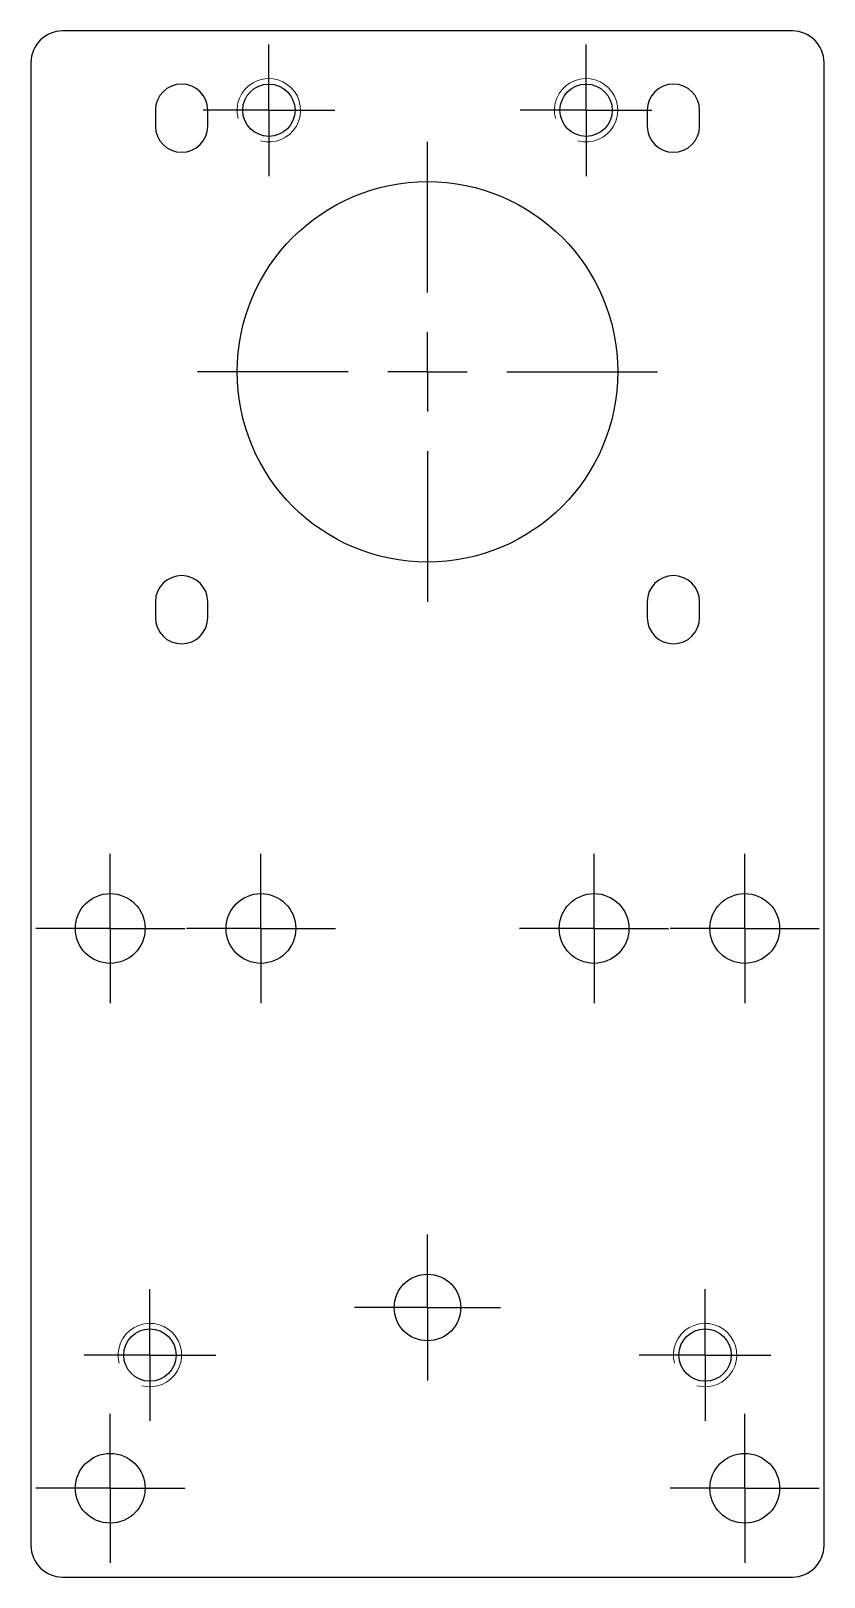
# Model space of a CAD drawing. Header units: millimetres. Extents: x 126.7 to 176.7, y 60.9 to 158.4.
import ezdxf

# ---------------------------------------------------------------- set-up
doc = ezdxf.new("R2010")
doc.units = ezdxf.units.MM
doc.layers.add('图框', color=7, linetype='Continuous')

# ---------------------------------------------------------------- blocks, each defined once
blk = doc.blocks.new('SW_CENTERMARKSYMBOL_0')
at = {"layer": '图框', "color": 0}
for p, q in [((0, 5), (0, 14.5)), ((0, 0), (0, 2.5)), ((-5, 0), (-14.5, 0)), ((0, 0), (-2.5, 0)), ((0, 0), (0, -2.5)), ((0, 0), (2.5, 0)), ((5, 0), (14.5, 0)), ((0, -5), (0, -14.5))]:
    blk.add_line(p, q, dxfattribs=at)
blk = doc.blocks.new('SW_CENTERMARKSYMBOL_1')
at = {"layer": '图框', "color": 0}
for p, q in [((0, 2.5), (0, 4.6)), ((0, 0), (0, 2.5)), ((-2.5, 0), (-4.6, 0)), ((0, 0), (-2.5, 0)), ((0, 0), (0, -2.5)), ((0, 0), (2.5, 0)), ((2.5, 0), (4.6, 0)), ((0, -2.5), (0, -4.6))]:
    blk.add_line(p, q, dxfattribs=at)
blk = doc.blocks.new('SW_CENTERMARKSYMBOL_2')
at = {"layer": '图框', "color": 0}
for p, q in [((0, 2.5), (0, 4.7)), ((0, 0), (0, 2.5)), ((-2.5, 0), (-4.7, 0)), ((0, 0), (-2.5, 0)), ((0, 0), (0, -2.5)), ((0, 0), (2.5, 0)), ((2.5, 0), (4.7, 0)), ((0, -2.5), (0, -4.7))]:
    blk.add_line(p, q, dxfattribs=at)
blk = doc.blocks.new('SW_CENTERMARKSYMBOL_3')
at = {"layer": '图框', "color": 0}
for p, q in [((0, 2.5), (0, 4.7)), ((0, 0), (0, 2.5)), ((-2.5, 0), (-4.7, 0)), ((0, 0), (-2.5, 0)), ((0, 0), (0, -2.5)), ((0, 0), (2.5, 0)), ((2.5, 0), (4.7, 0)), ((0, -2.5), (0, -4.7))]:
    blk.add_line(p, q, dxfattribs=at)
blk = doc.blocks.new('SW_CENTERMARKSYMBOL_4')
at = {"layer": '图框', "color": 0}
for p, q in [((0, 2.5), (0, 4.7)), ((0, 0), (0, 2.5)), ((-2.5, 0), (-4.7, 0)), ((0, 0), (-2.5, 0)), ((0, 0), (0, -2.5)), ((0, 0), (2.5, 0)), ((2.5, 0), (4.7, 0)), ((0, -2.5), (0, -4.7))]:
    blk.add_line(p, q, dxfattribs=at)
blk = doc.blocks.new('SW_CENTERMARKSYMBOL_5')
at = {"layer": '图框', "color": 0}
for p, q in [((0, 2.5), (0, 4.7)), ((0, 0), (0, 2.5)), ((-2.5, 0), (-4.7, 0)), ((0, 0), (-2.5, 0)), ((0, 0), (0, -2.5)), ((0, 0), (2.5, 0)), ((2.5, 0), (4.7, 0)), ((0, -2.5), (0, -4.7))]:
    blk.add_line(p, q, dxfattribs=at)
blk = doc.blocks.new('SW_CENTERMARKSYMBOL_6')
at = {"layer": '图框', "color": 0}
for p, q in [((0, 2.5), (0, 4.7)), ((0, 0), (0, 2.5)), ((-2.5, 0), (-4.7, 0)), ((0, 0), (-2.5, 0)), ((0, 0), (0, -2.5)), ((0, 0), (2.5, 0)), ((2.5, 0), (4.7, 0)), ((0, -2.5), (0, -4.7))]:
    blk.add_line(p, q, dxfattribs=at)
blk = doc.blocks.new('SW_CENTERMARKSYMBOL_7')
at = {"layer": '图框', "color": 0}
for p, q in [((0, 2.5), (0, 4.7)), ((0, 0), (0, 2.5)), ((-2.5, 0), (-4.7, 0)), ((0, 0), (-2.5, 0)), ((0, 0), (0, -2.5)), ((0, 0), (2.5, 0)), ((2.5, 0), (4.7, 0)), ((0, -2.5), (0, -4.7))]:
    blk.add_line(p, q, dxfattribs=at)
blk = doc.blocks.new('SW_CENTERMARKSYMBOL_8')
at = {"layer": '图框', "color": 0}
for p, q in [((0, 2.5), (0, 4.15)), ((0, 0), (0, 2.5)), ((-2.5, 0), (-4.15, 0)), ((0, 0), (-2.5, 0)), ((0, 0), (0, -2.5)), ((0, 0), (2.5, 0)), ((2.5, 0), (4.15, 0)), ((0, -2.5), (0, -4.15))]:
    blk.add_line(p, q, dxfattribs=at)
blk = doc.blocks.new('SW_CENTERMARKSYMBOL_9')
at = {"layer": '图框', "color": 0}
for p, q in [((0, 2.5), (0, 4.15)), ((0, 0), (0, 2.5)), ((-2.5, 0), (-4.15, 0)), ((0, 0), (-2.5, 0)), ((0, 0), (0, -2.5)), ((0, 0), (2.5, 0)), ((2.5, 0), (4.15, 0)), ((0, -2.5), (0, -4.15))]:
    blk.add_line(p, q, dxfattribs=at)
blk = doc.blocks.new('SW_CENTERMARKSYMBOL_10')
at = {"layer": '图框', "color": 0}
for p, q in [((0, 2.5), (0, 4.15)), ((0, 0), (0, 2.5)), ((-2.5, 0), (-4.15, 0)), ((0, 0), (-2.5, 0)), ((0, 0), (0, -2.5)), ((0, 0), (2.5, 0)), ((2.5, 0), (4.15, 0)), ((0, -2.5), (0, -4.15))]:
    blk.add_line(p, q, dxfattribs=at)
blk = doc.blocks.new('SW_CENTERMARKSYMBOL_11')
at = {"layer": '图框', "color": 0}
for p, q in [((0, 2.5), (0, 4.15)), ((0, 0), (0, 2.5)), ((-2.5, 0), (-4.15, 0)), ((0, 0), (-2.5, 0)), ((0, 0), (0, -2.5)), ((0, 0), (2.5, 0)), ((2.5, 0), (4.15, 0)), ((0, -2.5), (0, -4.15))]:
    blk.add_line(p, q, dxfattribs=at)

msp = doc.modelspace()

# ---------------------------------------------------------------- linework, layer by layer
at = {"color": 7, "linetype": 'Continuous', "lineweight": 25}
for p, q in [((174.652, 158.426), (128.652, 158.426)), ((126.652, 156.426), (126.652, 62.926)), ((176.652, 62.926), (176.652, 156.426)), ((134.502, 153.426), (134.502, 152.426)), ((137.802, 152.426), (137.802, 153.426)), ((165.502, 153.426), (165.502, 152.426)), ((168.802, 152.426), (168.802, 153.426)), ((134.502, 122.426), (134.502, 121.426)), ((137.802, 121.426), (137.802, 122.426)), ((165.502, 122.426), (165.502, 121.426)), ((168.802, 121.426), (168.802, 122.426)), ((128.652, 60.926), (174.652, 60.926))]:
    msp.add_line(p, q, dxfattribs=at)
for centre, radius in [((141.652, 153.426), 1.65), ((161.652, 153.426), 1.65), ((151.652, 136.926), 12), ((131.652, 101.826), 2.2), ((141.152, 101.826), 2.2), ((162.152, 101.826), 2.2), ((171.652, 101.826), 2.2), ((151.652, 77.926), 2.1), ((134.152, 74.926), 1.65), ((169.152, 74.926), 1.65), ((131.652, 66.526), 2.2), ((171.652, 66.526), 2.2)]:
    msp.add_circle(centre, radius, dxfattribs=at)
for centre, radius, start, end in [((128.652, 156.426), 2, 90, 180), ((174.652, 156.426), 2, 0, 90), ((136.152, 153.426), 1.65, 0, 180), ((167.152, 153.426), 1.65, 0, 180), ((136.152, 152.426), 1.65, 180, 0), ((167.152, 152.426), 1.65, 180, 0), ((136.152, 122.426), 1.65, 0, 180), ((167.152, 122.426), 1.65, 0, 180), ((136.152, 121.426), 1.65, 180, 0), ((167.152, 121.426), 1.65, 180, 0), ((128.652, 62.926), 2, 180, 270), ((174.652, 62.926), 2, 270, 0)]:
    msp.add_arc(centre, radius, start, end, dxfattribs=at)
at = {"color": 7, "linetype": 'Continuous', "lineweight": 18}
for centre in [(141.652, 153.426), (161.652, 153.426), (134.152, 74.926), (169.152, 74.926)]:
    msp.add_arc(centre, 2, 255, 195, dxfattribs=at)

# ---------------------------------------------------------------- block references
at = {"layer": '图框'}
for name, p in [('SW_CENTERMARKSYMBOL_8', (141.652, 153.426)), ('SW_CENTERMARKSYMBOL_9', (161.652, 153.426)), ('SW_CENTERMARKSYMBOL_0', (151.652, 136.926)), ('SW_CENTERMARKSYMBOL_6', (131.652, 101.826)), ('SW_CENTERMARKSYMBOL_2', (141.152, 101.826)), ('SW_CENTERMARKSYMBOL_3', (162.152, 101.826)), ('SW_CENTERMARKSYMBOL_7', (171.652, 101.826)), ('SW_CENTERMARKSYMBOL_1', (151.652, 77.926)), ('SW_CENTERMARKSYMBOL_11', (134.152, 74.926)), ('SW_CENTERMARKSYMBOL_10', (169.152, 74.926)), ('SW_CENTERMARKSYMBOL_5', (131.652, 66.526)), ('SW_CENTERMARKSYMBOL_4', (171.652, 66.526))]:
    msp.add_blockref(name, p, dxfattribs=at)

doc.saveas('drawing.dxf')
